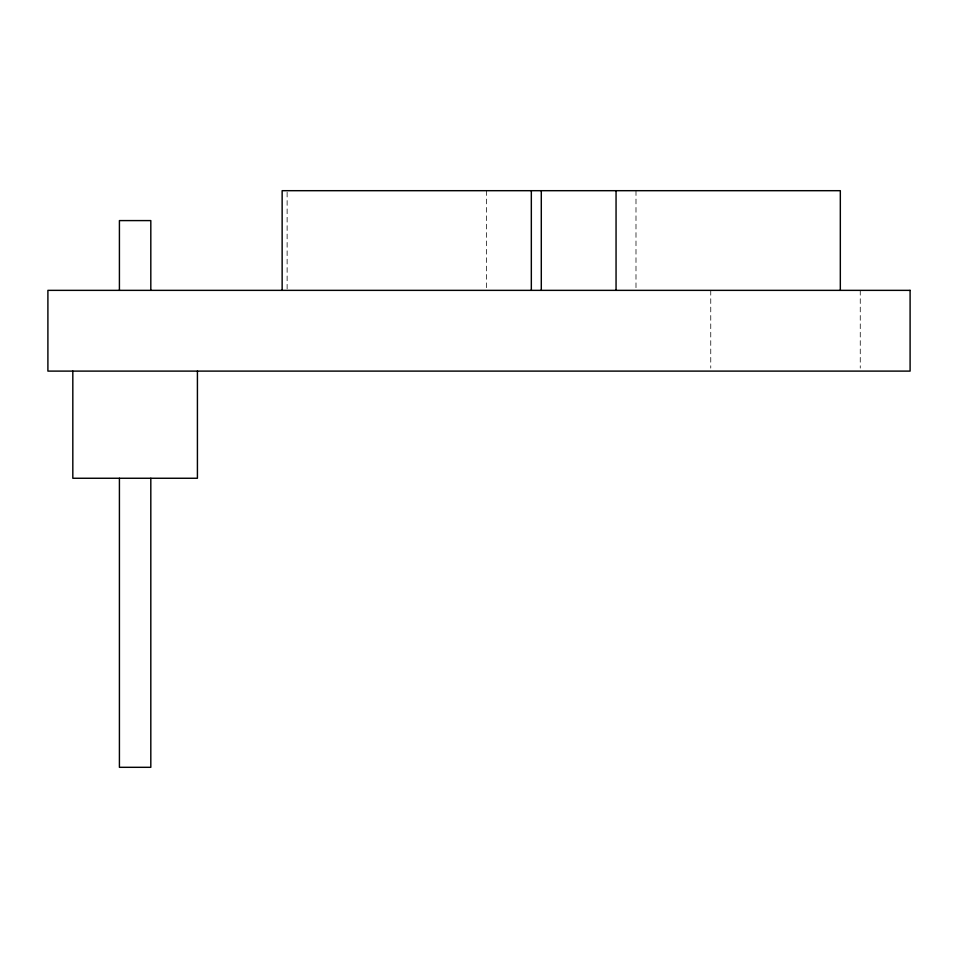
<?xml version="1.0" encoding="UTF-8"?>
<svg xmlns="http://www.w3.org/2000/svg" width="958" height="958" viewBox="0 0 958 958"><rect width="100%" height="100%" fill="white"/><g stroke="black" fill="none" stroke-linecap="round" stroke-linejoin="round"><path stroke-width="0.72" stroke-dasharray="4.79 3.59" d="M860.26 290.358L860.26 368.111M710.752 290.358L710.752 368.111M635.992 190.69L635.992 288.873M486.472 190.69L486.472 288.873M287.125 192.175L287.125 288.873"/><path stroke-width="1.44" d="M840.322 290.358L840.322 190.69L282.143 190.69L282.143 290.358M616.054 190.69L616.054 290.358M541.294 190.69L541.294 290.358M531.331 190.69L531.331 290.358M197.42 371.105L197.42 478.258L72.82 478.258L72.82 371.105M150.813 290.358L150.813 220.591L119.415 220.591L119.415 290.358M150.813 478.258L150.813 767.31L119.415 767.31L119.415 478.258M910.1 290.358L47.9 290.358L47.9 371.105L910.1 371.105L910.1 290.358"/></g></svg>
